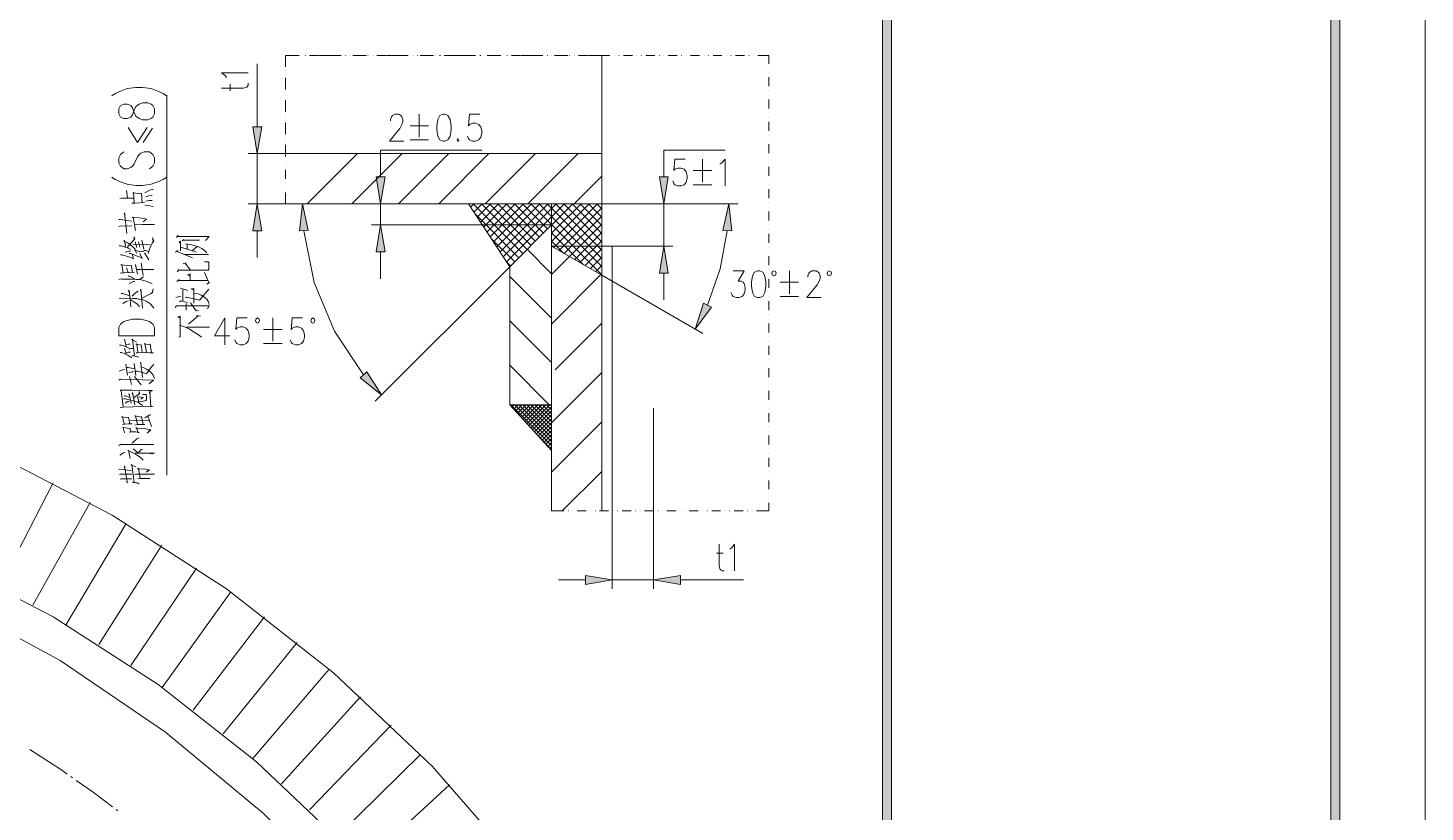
# Model space of a CAD drawing. Header units: millimetres. Extents: x 0 to 829, y 0 to 586.
# Drawn here: x 675.5 to 829.2, y 309 to 395.3 of the extents above; entities that cross this region are included whole.
import ezdxf

# ---------------------------------------------------------------- set-up
doc = ezdxf.new("R2010")
doc.units = ezdxf.units.MM

msp = doc.modelspace()

# ---------------------------------------------------------------- hatches: boundary and pattern name
h = msp.add_hatch(color=0)
h.dxf.hatch_style = 2
h.paths.add_polyline_path([(770.449028, 9.860139), (769.464778, 9.860139), (769.464778, 575.772139), (770.449028, 575.772139)])
h = msp.add_hatch(color=0)
h.dxf.hatch_style = 2
h.paths.add_polyline_path([(819.788528, 9.36625), (818.80075, 10.3505), (818.80075, 575.281778), (819.788528, 576.266028)])
h = msp.add_hatch(color=0)
h.dxf.hatch_style = 2
h.paths.add_polyline_path([(700.203917, 384.400778), (700.697806, 381.4445), (701.191694, 384.400778)])
h = msp.add_hatch(color=0)
h.dxf.hatch_style = 2
h.paths.add_polyline_path([(713.775278, 378.876278), (714.269167, 375.916472), (714.763056, 378.876278)])
h = msp.add_hatch(color=0)
h.dxf.hatch_style = 2
h.paths.add_polyline_path([(744.929083, 378.876278), (745.422972, 375.916472), (745.916861, 378.876278)])
h = msp.add_hatch(color=0)
h.dxf.hatch_style = 2
h.paths.add_polyline_path([(700.203917, 372.960194), (700.697806, 375.916472), (701.191694, 372.960194)])
h = msp.add_hatch(color=0)
h.dxf.hatch_style = 2
h.paths.add_polyline_path([(705.333306, 372.939028), (705.679028, 375.916472), (706.317556, 372.988417)])
h = msp.add_hatch(color=0)
h.dxf.hatch_style = 2
h.paths.add_polyline_path([(751.910556, 372.991944), (752.563194, 375.916472), (752.894806, 372.939028)])
h = msp.add_hatch(color=0)
h.dxf.hatch_style = 2
h.paths.add_polyline_path([(713.775278, 370.642444), (714.269167, 373.598722), (714.763056, 370.642444)])
h = msp.add_hatch(color=0)
h.dxf.hatch_style = 2
h.paths.add_polyline_path([(733.079278, 373.585669), (733.066225, 373.598722), (733.079278, 373.611775), (733.092331, 373.598722)])
h = msp.add_hatch(color=0)
h.dxf.hatch_style = 2
h.paths.add_polyline_path([(733.079278, 371.246753), (733.066225, 371.259806), (733.079278, 371.272858), (733.092331, 371.259806)])
h = msp.add_hatch(color=0)
h.dxf.hatch_style = 2
h.paths.add_polyline_path([(733.079278, 371.246753), (733.066225, 371.259806), (733.079278, 371.272858), (733.092331, 371.259806)])
h = msp.add_hatch(color=0)
h.dxf.hatch_style = 2
h.paths.add_polyline_path([(744.929083, 368.303528), (745.422972, 371.259806), (745.916861, 368.303528)])
h = msp.add_hatch(color=0)
h.dxf.hatch_style = 2
h.paths.add_polyline_path([(750.651139, 364.557028), (748.873139, 362.144028), (749.772722, 365.005056)])
h = msp.add_hatch(color=0)
h.dxf.hatch_style = 2
h.paths.add_polyline_path([(712.762806, 357.427389), (714.382056, 354.9015), (712.032556, 356.764167)])
h = msp.add_hatch(color=0)
h.dxf.hatch_style = 2
h.paths.add_polyline_path([(736.794028, 335.033056), (739.750306, 334.539167), (736.794028, 334.045278)])
h = msp.add_hatch(color=0)
h.dxf.hatch_style = 2
h.paths.add_polyline_path([(747.264472, 335.033056), (744.304667, 334.539167), (747.264472, 334.045278)])

# ---------------------------------------------------------------- linework, layer by layer
at = {"color": 0, "lineweight": 0}
for points in [[(0, 0), (0, 585.632278), (829.154778, 585.632278), (829.154778, 0)], [(770.449028, 9.860139), (769.464778, 9.860139), (769.464778, 575.772139), (770.449028, 575.772139)], [(819.788528, 9.36625), (818.80075, 10.3505), (818.80075, 575.281778), (819.788528, 576.266028)], [(685.461333, 385.833056), (685.648306, 385.441472), (686.025778, 385.307417), (686.399722, 385.307417), (686.777194, 385.441472), (686.964167, 385.702528), (687.151139, 386.228167), (687.338111, 386.623278), (687.715583, 386.884333), (688.089528, 387.018389), (688.653972, 387.018389), (689.027917, 386.884333), (689.218417, 386.753806), (689.405389, 386.358694), (689.405389, 385.833056), (689.218417, 385.441472), (689.027917, 385.307417), (688.653972, 385.176889), (688.089528, 385.176889), (687.715583, 385.307417), (687.338111, 385.572), (687.151139, 385.967111), (686.964167, 386.49275), (686.777194, 386.753806), (686.399722, 386.884333), (686.025778, 386.884333), (685.648306, 386.753806), (685.461333, 386.358694)], [(721.113056, 385.776611), (720.774389, 385.6355), (720.548611, 385.212167), (720.43925, 384.510139), (720.43925, 384.086806), (720.548611, 383.38125), (720.774389, 382.961444), (721.113056, 382.820333), (721.338833, 382.820333), (721.6775, 382.961444), (721.903278, 383.38125), (722.016167, 384.086806), (722.016167, 384.510139), (721.903278, 385.212167), (721.6775, 385.6355), (721.338833, 385.776611)], [(700.203917, 384.400778), (700.697806, 381.4445), (701.191694, 384.400778)], [(713.775278, 378.876278), (714.269167, 375.916472), (714.763056, 378.876278)], [(744.929083, 378.876278), (745.422972, 375.916472), (745.916861, 378.876278)], [(700.203917, 372.960194), (700.697806, 375.916472), (701.191694, 372.960194)], [(705.333306, 372.939028), (705.679028, 375.916472), (706.317556, 372.988417)], [(751.910556, 372.991944), (752.563194, 375.916472), (752.894806, 372.939028)], [(713.775278, 370.642444), (714.269167, 373.598722), (714.763056, 370.642444)], [(744.929083, 368.303528), (745.422972, 371.259806), (745.916861, 368.303528)], [(755.738194, 368.554), (755.403056, 368.412889), (755.177278, 367.993083), (755.064389, 367.287528), (755.064389, 366.864194), (755.177278, 366.162167), (755.403056, 365.738833), (755.738194, 365.597722), (755.963972, 365.597722), (756.302639, 365.738833), (756.528417, 366.162167), (756.641306, 366.864194), (756.641306, 367.287528), (756.528417, 367.993083), (756.302639, 368.412889), (755.963972, 368.554)], [(757.766667, 368.275306), (757.703167, 368.472861), (757.540889, 368.554), (757.382139, 368.472861), (757.315111, 368.275306), (757.382139, 368.074222), (757.540889, 367.993083), (757.703167, 368.074222)], [(763.852083, 368.275306), (763.785056, 368.472861), (763.626306, 368.554), (763.467556, 368.472861), (763.400528, 368.275306), (763.467556, 368.074222), (763.626306, 367.993083), (763.785056, 368.074222)], [(750.651139, 364.557028), (748.873139, 362.144028), (749.772722, 365.005056)], [(689.405389, 361.382028), (685.461333, 361.382028), (685.461333, 362.302778), (685.648306, 362.697889), (686.025778, 362.962472), (686.399722, 363.093), (686.964167, 363.223528), (687.902556, 363.223528), (688.467, 363.093), (688.840944, 362.962472), (689.218417, 362.697889), (689.405389, 362.302778)], [(700.951806, 363.078889), (700.884778, 363.279972), (700.726028, 363.361111), (700.567278, 363.279972), (700.50025, 363.078889), (700.567278, 362.881333), (700.726028, 362.796667), (700.884778, 362.881333)], [(707.037222, 363.078889), (706.970194, 363.279972), (706.811444, 363.361111), (706.652694, 363.279972), (706.585667, 363.078889), (706.652694, 362.881333), (706.811444, 362.796667), (706.970194, 362.881333)], [(712.762806, 357.427389), (714.382056, 354.9015), (712.032556, 356.764167)], [(733.079278, 348.77375), (733.079278, 353.818472), (728.479056, 353.818472)], [(736.794028, 335.033056), (739.750306, 334.539167), (736.794028, 334.045278)], [(747.264472, 335.033056), (744.304667, 334.539167), (747.264472, 334.045278)]]:
    msp.add_lwpolyline(points, close=True, dxfattribs=at)
for points in [[(705.298028, 392.246556), (703.791667, 392.246556)], [(705.298028, 392.246556), (703.791667, 392.246556)], [(705.298028, 392.246556), (703.791667, 392.246556)], [(705.298028, 392.246556), (703.791667, 392.246556)], [(704.987583, 392.246556), (703.791667, 392.246556)], [(703.791667, 392.246556), (703.791667, 391.279944)], [(703.791667, 392.246556), (703.791667, 391.279944)], [(703.791667, 392.246556), (703.791667, 391.279944)], [(703.791667, 392.246556), (703.791667, 391.279944)], [(703.791667, 392.246556), (703.791667, 390.983611)], [(705.481472, 392.246556), (705.499111, 392.246556)], [(705.975361, 392.246556), (705.993, 392.246556)], [(706.038861, 392.246556), (706.0565, 392.246556)], [(706.038861, 392.246556), (706.0565, 392.246556)], [(706.038861, 392.246556), (706.0565, 392.246556)], [(706.038861, 392.246556), (706.0565, 392.246556)], [(707.4535, 392.246556), (706.465722, 392.246556)], [(706.776167, 392.246556), (706.793806, 392.246556)], [(706.776167, 392.246556), (706.793806, 392.246556)], [(706.776167, 392.246556), (706.793806, 392.246556)], [(706.776167, 392.246556), (706.793806, 392.246556)], [(708.995139, 392.246556), (707.517, 392.246556)], [(708.995139, 392.246556), (707.517, 392.246556)], [(708.995139, 392.246556), (707.517, 392.246556)], [(708.995139, 392.246556), (707.517, 392.246556)], [(707.947389, 392.246556), (707.965028, 392.246556)], [(708.43775, 392.246556), (708.455389, 392.246556)], [(709.919417, 392.246556), (708.931639, 392.246556)], [(709.735972, 392.246556), (709.753611, 392.246556)], [(709.735972, 392.246556), (709.753611, 392.246556)], [(709.735972, 392.246556), (709.753611, 392.246556)], [(709.735972, 392.246556), (709.753611, 392.246556)], [(710.409778, 392.246556), (710.427417, 392.246556)], [(710.473278, 392.246556), (710.490917, 392.246556)], [(710.473278, 392.246556), (710.490917, 392.246556)], [(710.473278, 392.246556), (710.490917, 392.246556)], [(710.473278, 392.246556), (710.490917, 392.246556)], [(710.903667, 392.246556), (710.921306, 392.246556)], [(712.69225, 392.246556), (711.214111, 392.246556)], [(712.69225, 392.246556), (711.214111, 392.246556)], [(712.69225, 392.246556), (711.214111, 392.246556)], [(712.69225, 392.246556), (711.214111, 392.246556)], [(712.381806, 392.246556), (711.397556, 392.246556)], [(712.875694, 392.246556), (712.893333, 392.246556)], [(713.369583, 392.246556), (713.387222, 392.246556)], [(713.433083, 392.246556), (713.450722, 392.246556)], [(713.433083, 392.246556), (713.450722, 392.246556)], [(713.433083, 392.246556), (713.450722, 392.246556)], [(713.433083, 392.246556), (713.450722, 392.246556)], [(714.847722, 392.246556), (713.859944, 392.246556)], [(714.170389, 392.246556), (714.188028, 392.246556)], [(714.170389, 392.246556), (714.188028, 392.246556)], [(714.170389, 392.246556), (714.188028, 392.246556)], [(714.170389, 392.246556), (714.188028, 392.246556)], [(716.389361, 392.246556), (714.911222, 392.246556)], [(716.389361, 392.246556), (714.911222, 392.246556)], [(716.389361, 392.246556), (714.911222, 392.246556)], [(716.389361, 392.246556), (714.911222, 392.246556)], [(715.341611, 392.246556), (715.35925, 392.246556)], [(715.831972, 392.246556), (715.849611, 392.246556)], [(717.313639, 392.246556), (716.325861, 392.246556)], [(717.130194, 392.246556), (717.147833, 392.246556)], [(717.130194, 392.246556), (717.147833, 392.246556)], [(717.130194, 392.246556), (717.147833, 392.246556)], [(717.130194, 392.246556), (717.147833, 392.246556)], [(717.804, 392.246556), (717.821639, 392.246556)], [(717.871028, 392.246556), (717.888667, 392.246556)], [(717.871028, 392.246556), (717.888667, 392.246556)], [(717.871028, 392.246556), (717.888667, 392.246556)], [(717.871028, 392.246556), (717.888667, 392.246556)], [(718.297889, 392.246556), (718.315528, 392.246556)], [(720.086472, 392.246556), (718.608333, 392.246556)], [(720.086472, 392.246556), (718.608333, 392.246556)], [(720.086472, 392.246556), (718.608333, 392.246556)], [(720.086472, 392.246556), (718.608333, 392.246556)], [(719.776028, 392.246556), (718.791778, 392.246556)], [(720.269917, 392.246556), (720.287556, 392.246556)], [(720.763806, 392.246556), (720.781444, 392.246556)], [(720.827306, 392.246556), (720.844944, 392.246556)], [(720.827306, 392.246556), (720.844944, 392.246556)], [(720.827306, 392.246556), (720.844944, 392.246556)], [(720.827306, 392.246556), (720.844944, 392.246556)], [(722.241944, 392.246556), (721.257694, 392.246556)], [(721.568139, 392.246556), (721.585778, 392.246556)], [(721.568139, 392.246556), (721.585778, 392.246556)], [(721.568139, 392.246556), (721.585778, 392.246556)], [(721.568139, 392.246556), (721.585778, 392.246556)], [(723.783583, 392.246556), (722.305444, 392.246556)], [(723.783583, 392.246556), (722.305444, 392.246556)], [(723.783583, 392.246556), (722.305444, 392.246556)], [(723.783583, 392.246556), (722.305444, 392.246556)], [(722.735833, 392.246556), (722.753472, 392.246556)], [(723.226194, 392.246556), (723.243833, 392.246556)], [(724.707861, 392.246556), (723.720083, 392.246556)], [(724.524417, 392.246556), (724.542056, 392.246556)], [(724.524417, 392.246556), (724.542056, 392.246556)], [(724.524417, 392.246556), (724.542056, 392.246556)], [(724.524417, 392.246556), (724.542056, 392.246556)], [(725.198222, 392.246556), (725.215861, 392.246556)], [(725.26525, 392.246556), (725.282889, 392.246556)], [(725.26525, 392.246556), (725.282889, 392.246556)], [(725.26525, 392.246556), (725.282889, 392.246556)], [(725.26525, 392.246556), (725.282889, 392.246556)], [(725.692111, 392.246556), (725.70975, 392.246556)], [(727.480694, 392.246556), (726.002556, 392.246556)], [(727.480694, 392.246556), (726.002556, 392.246556)], [(727.480694, 392.246556), (726.002556, 392.246556)], [(727.480694, 392.246556), (726.002556, 392.246556)], [(727.17025, 392.246556), (726.186, 392.246556)], [(727.664139, 392.246556), (727.681778, 392.246556)], [(728.158028, 392.246556), (728.175667, 392.246556)], [(728.221528, 392.246556), (728.239167, 392.246556)], [(728.221528, 392.246556), (728.239167, 392.246556)], [(728.221528, 392.246556), (728.239167, 392.246556)], [(728.221528, 392.246556), (728.239167, 392.246556)], [(729.636167, 392.246556), (728.651917, 392.246556)], [(728.962361, 392.246556), (728.98, 392.246556)], [(728.962361, 392.246556), (728.98, 392.246556)], [(728.962361, 392.246556), (728.98, 392.246556)], [(728.962361, 392.246556), (728.98, 392.246556)], [(731.177806, 392.246556), (729.699667, 392.246556)], [(731.177806, 392.246556), (729.699667, 392.246556)], [(731.177806, 392.246556), (729.699667, 392.246556)], [(731.177806, 392.246556), (729.699667, 392.246556)], [(730.130056, 392.246556), (730.147694, 392.246556)], [(730.620417, 392.246556), (730.638056, 392.246556)], [(732.102083, 392.246556), (731.114306, 392.246556)], [(731.918639, 392.246556), (731.936278, 392.246556)], [(731.918639, 392.246556), (731.936278, 392.246556)], [(731.918639, 392.246556), (731.936278, 392.246556)], [(731.918639, 392.246556), (731.936278, 392.246556)], [(732.592444, 392.246556), (732.610083, 392.246556)], [(732.659472, 392.246556), (732.677111, 392.246556)], [(732.659472, 392.246556), (732.677111, 392.246556)], [(732.659472, 392.246556), (732.677111, 392.246556)], [(732.659472, 392.246556), (732.677111, 392.246556)], [(733.086333, 392.246556), (733.103972, 392.246556)], [(734.874917, 392.246556), (733.396778, 392.246556)], [(734.874917, 392.246556), (733.396778, 392.246556)], [(734.874917, 392.246556), (733.396778, 392.246556)], [(734.874917, 392.246556), (733.396778, 392.246556)], [(734.564472, 392.246556), (733.580222, 392.246556)], [(735.058361, 392.246556), (735.076, 392.246556)], [(735.55225, 392.246556), (735.569889, 392.246556)], [(735.61575, 392.246556), (735.633389, 392.246556)], [(735.61575, 392.246556), (735.633389, 392.246556)], [(735.61575, 392.246556), (735.633389, 392.246556)], [(735.61575, 392.246556), (735.633389, 392.246556)], [(737.030389, 392.246556), (736.046139, 392.246556)], [(736.356583, 392.246556), (736.374222, 392.246556)], [(736.356583, 392.246556), (736.374222, 392.246556)], [(736.356583, 392.246556), (736.374222, 392.246556)], [(736.356583, 392.246556), (736.374222, 392.246556)], [(738.60025, 392.246556), (737.093889, 392.246556)], [(738.60025, 392.246556), (737.093889, 392.246556)], [(738.60025, 392.246556), (737.093889, 392.246556)], [(738.60025, 392.246556), (737.093889, 392.246556)], [(737.524278, 392.246556), (737.541917, 392.246556)], [(738.018167, 392.246556), (738.035806, 392.246556)], [(739.496306, 392.246556), (738.508528, 392.246556)], [(738.60025, 342.130944), (738.60025, 392.246556)], [(739.986667, 392.246556), (740.004306, 392.246556)], [(740.480556, 392.246556), (740.498194, 392.246556)], [(741.958694, 392.246556), (740.974444, 392.246556)], [(742.452583, 392.246556), (742.470222, 392.246556)], [(742.946472, 392.246556), (742.964111, 392.246556)], [(744.424611, 392.246556), (743.440361, 392.246556)], [(744.9185, 392.246556), (744.936139, 392.246556)], [(745.412389, 392.246556), (745.430028, 392.246556)], [(746.890528, 392.246556), (745.90275, 392.246556)], [(747.384417, 392.246556), (747.402056, 392.246556)], [(747.874778, 392.246556), (747.892417, 392.246556)], [(749.352917, 392.246556), (748.368667, 392.246556)], [(749.846806, 392.246556), (749.864444, 392.246556)], [(750.340694, 392.246556), (750.358333, 392.246556)], [(751.818833, 392.246556), (750.834583, 392.246556)], [(752.312722, 392.246556), (752.330361, 392.246556)], [(752.806611, 392.246556), (752.82425, 392.246556)], [(754.28475, 392.246556), (753.296972, 392.246556)], [(754.778639, 392.246556), (754.796278, 392.246556)], [(755.269, 392.246556), (755.286639, 392.246556)], [(756.958806, 392.246556), (755.762889, 392.246556)], [(756.958806, 391.343444), (756.958806, 392.246556)], [(697.318194, 389.822972), (697.177083, 390.034639), (696.75375, 390.352139), (699.710028, 390.352139)], [(700.697806, 384.400778), (700.697806, 391.336389)], [(703.791667, 390.789583), (703.809306, 390.789583)], [(703.791667, 390.789583), (703.809306, 390.789583)], [(703.791667, 390.789583), (703.809306, 390.789583)], [(703.791667, 390.789583), (703.809306, 390.789583)], [(703.791667, 390.489722), (703.809306, 390.489722)], [(756.958806, 390.849556), (756.976444, 390.849556)], [(756.958806, 390.355667), (756.976444, 390.355667)], [(696.75375, 388.662333), (699.149111, 388.662333), (699.568917, 388.768167), (699.710028, 388.976306), (699.710028, 389.187972)], [(697.738, 388.344833), (697.738, 389.082139)], [(703.791667, 390.295694), (703.809306, 390.295694)], [(703.791667, 390.295694), (703.809306, 390.295694)], [(703.791667, 390.295694), (703.809306, 390.295694)], [(703.791667, 390.295694), (703.809306, 390.295694)], [(703.791667, 389.995833), (703.809306, 389.995833)], [(703.791667, 389.801806), (703.791667, 388.817556)], [(703.791667, 389.801806), (703.791667, 388.817556)], [(703.791667, 389.801806), (703.791667, 388.817556)], [(703.791667, 389.801806), (703.791667, 388.817556)], [(703.791667, 389.505472), (703.791667, 388.517694)], [(756.958806, 388.877528), (756.958806, 389.865306)], [(684.709917, 387.805083), (685.083861, 388.069667), (685.648306, 388.330722), (686.399722, 388.595306), (687.338111, 388.725833), (688.089528, 388.725833), (689.027917, 388.595306), (689.779333, 388.330722), (690.343778, 388.069667), (690.717722, 387.805083)], [(690.742417, 346.064417), (690.742417, 387.865056)], [(703.791667, 388.323667), (703.809306, 388.323667)], [(703.791667, 388.323667), (703.809306, 388.323667)], [(703.791667, 388.323667), (703.809306, 388.323667)], [(703.791667, 388.323667), (703.809306, 388.323667)], [(703.791667, 388.023806), (703.809306, 388.023806)], [(703.791667, 387.829778), (703.809306, 387.829778)], [(703.791667, 387.829778), (703.809306, 387.829778)], [(703.791667, 387.829778), (703.809306, 387.829778)], [(703.791667, 387.829778), (703.809306, 387.829778)], [(703.791667, 387.533444), (703.809306, 387.533444)], [(703.791667, 387.335889), (703.791667, 386.351639)], [(703.791667, 387.335889), (703.791667, 386.351639)], [(703.791667, 387.335889), (703.791667, 386.351639)], [(703.791667, 387.335889), (703.791667, 386.351639)], [(756.958806, 388.383639), (756.976444, 388.383639)], [(756.958806, 387.893278), (756.976444, 387.893278)], [(756.958806, 386.411611), (756.958806, 387.399389)], [(703.791667, 387.039556), (703.791667, 386.055306)], [(703.791667, 385.85775), (703.809306, 385.85775)], [(703.791667, 385.85775), (703.809306, 385.85775)], [(703.791667, 385.85775), (703.809306, 385.85775)], [(703.791667, 385.85775), (703.809306, 385.85775)], [(715.366306, 385.071056), (715.366306, 385.212167), (715.479194, 385.494389), (715.592083, 385.6355), (715.817861, 385.776611), (716.269417, 385.776611), (716.495194, 385.6355), (716.608083, 385.494389), (716.720972, 385.212167), (716.720972, 384.933472), (716.608083, 384.65125), (716.382306, 384.227917), (715.253417, 382.820333), (716.830333, 382.820333)], [(718.523667, 385.776611), (718.523667, 383.240139)], [(725.17, 385.776611), (724.044639, 385.776611), (723.93175, 384.510139), (724.044639, 384.65125), (724.379778, 384.792361), (724.718444, 384.792361), (725.057111, 384.65125), (725.282889, 384.369028), (725.395778, 383.945694), (725.395778, 383.663472), (725.282889, 383.240139), (725.057111, 382.961444), (724.718444, 382.820333), (724.379778, 382.820333), (724.044639, 382.961444), (723.93175, 383.102556), (723.818861, 383.38125)], [(756.958806, 385.92125), (756.976444, 385.92125)], [(688.597528, 384.330222), (687.542722, 382.675694), (686.484389, 384.330222)], [(688.163611, 382.675694), (689.186667, 384.242028)], [(703.791667, 385.561417), (703.809306, 385.561417)], [(703.791667, 385.363861), (703.809306, 385.363861)], [(703.791667, 385.363861), (703.809306, 385.363861)], [(703.791667, 385.363861), (703.809306, 385.363861)], [(703.791667, 385.363861), (703.809306, 385.363861)], [(703.791667, 385.067528), (703.809306, 385.067528)], [(703.791667, 384.8735), (703.791667, 383.885722)], [(703.791667, 384.8735), (703.791667, 383.885722)], [(703.791667, 384.8735), (703.791667, 383.885722)], [(703.791667, 384.8735), (703.791667, 383.885722)], [(703.791667, 384.573639), (703.791667, 383.589389)], [(717.507667, 384.510139), (719.536139, 384.510139)], [(756.958806, 385.427361), (756.976444, 385.427361)], [(756.958806, 383.949222), (756.958806, 384.933472)], [(703.791667, 383.391833), (703.809306, 383.391833)], [(703.791667, 383.391833), (703.809306, 383.391833)], [(703.791667, 383.391833), (703.809306, 383.391833)], [(703.791667, 383.391833), (703.809306, 383.391833)], [(703.791667, 383.0955), (703.809306, 383.0955)], [(703.791667, 382.901472), (703.809306, 382.901472)], [(703.791667, 382.901472), (703.809306, 382.901472)], [(703.791667, 382.901472), (703.809306, 382.901472)], [(703.791667, 382.901472), (703.809306, 382.901472)], [(717.507667, 382.961444), (719.536139, 382.961444)], [(722.802861, 383.102556), (722.689972, 382.961444), (722.802861, 382.820333), (722.91575, 382.961444)], [(756.958806, 383.455333), (756.976444, 383.455333)], [(756.958806, 382.961444), (756.976444, 382.961444)], [(686.025778, 381.627944), (685.648306, 381.363361), (685.461333, 380.971778), (685.461333, 380.446139), (685.648306, 380.051028), (686.025778, 379.786444), (686.399722, 379.786444), (686.777194, 379.9205), (686.964167, 380.051028), (687.151139, 380.312083), (687.525083, 381.102306), (687.715583, 381.363361), (687.902556, 381.497417), (688.2765, 381.627944), (688.840944, 381.627944), (689.218417, 381.363361), (689.405389, 380.971778), (689.405389, 380.446139), (689.218417, 380.051028), (688.840944, 379.786444)], [(703.791667, 381.4445), (699.710028, 381.4445)], [(700.697806, 375.916472), (700.697806, 381.4445)], [(703.791667, 382.601611), (703.809306, 382.601611)], [(703.791667, 382.407583), (703.791667, 381.4445)], [(703.791667, 382.407583), (703.791667, 381.4445)], [(703.791667, 382.407583), (703.791667, 381.4445)], [(703.791667, 382.407583), (703.791667, 381.4445)], [(703.791667, 382.11125), (703.791667, 381.123472)], [(703.791667, 381.4445), (738.60025, 381.4445)], [(711.729167, 381.4445), (706.204667, 375.916472)], [(716.625722, 381.4445), (711.097694, 375.916472)], [(714.269167, 378.876278), (714.269167, 381.832556)], [(714.269167, 381.832556), (725.395778, 381.832556)], [(721.776278, 381.4445), (716.251778, 375.916472)], [(726.189528, 381.4445), (720.665028, 375.916472)], [(731.304806, 381.4445), (725.780306, 375.916472)], [(735.993222, 381.4445), (730.468722, 375.916472)], [(745.422972, 378.876278), (745.422972, 381.832556)], [(745.422972, 381.832556), (752.153972, 381.832556)], [(756.958806, 381.483306), (756.958806, 382.471083)], [(703.791667, 380.629583), (703.809306, 380.629583)], [(703.791667, 380.139222), (703.809306, 380.139222)], [(703.791667, 379.645333), (703.791667, 378.657556)], [(747.761889, 380.848306), (746.633, 380.848306), (746.520111, 379.578306), (746.633, 379.719417), (746.971667, 379.860528), (747.310333, 379.860528), (747.649, 379.719417), (747.874778, 379.437194), (747.987667, 379.017389), (747.987667, 378.735167), (747.874778, 378.311833), (747.649, 378.029611), (747.310333, 377.8885), (746.971667, 377.8885), (746.633, 378.029611), (746.520111, 378.170722), (746.41075, 378.452944)], [(749.677472, 380.848306), (749.677472, 378.311833)], [(751.593056, 380.283861), (751.818833, 380.424972), (752.153972, 380.848306), (752.153972, 377.8885)], [(756.958806, 380.989417), (756.976444, 380.989417)], [(756.958806, 380.499056), (756.976444, 380.499056)], [(756.958806, 379.017389), (756.958806, 380.005167)], [(684.709917, 378.865694), (685.083861, 378.604639), (685.648306, 378.340056), (686.399722, 378.079), (687.338111, 377.948472), (688.089528, 377.948472), (689.027917, 378.079), (689.779333, 378.340056), (690.343778, 378.604639), (690.717722, 378.865694)], [(703.791667, 378.167194), (703.809306, 378.167194)], [(738.60025, 378.950361), (735.569889, 375.916472)], [(748.661472, 379.578306), (750.689944, 379.578306)], [(756.958806, 378.527028), (756.976444, 378.527028)], [(685.584806, 376.4915), (685.803528, 376.533833), (687.105278, 376.533833)], [(686.424417, 376.555), (686.329167, 377.405194), (686.300944, 377.338167), (686.360917, 377.207639)], [(686.890083, 375.990556), (686.950056, 375.990556), (687.232278, 376.011722), (688.287083, 376.057583), (688.036611, 376.032889), (687.976639, 377.098278), (687.976639, 377.034778), (687.013556, 377.144139), (687.077056, 377.186472), (687.168778, 376.032889)], [(688.347056, 377.144139), (688.721, 377.338167), (688.971472, 377.447528), (689.126694, 377.489861), (689.250167, 377.511028)], [(688.442306, 376.706694), (688.7845, 376.816056), (689.031444, 376.837222), (689.154917, 376.861917)], [(703.791667, 377.673306), (703.809306, 377.673306)], [(703.791667, 377.179417), (703.791667, 375.916472)], [(748.661472, 378.029611), (750.689944, 378.029611)], [(756.958806, 378.033139), (756.976444, 378.033139)], [(756.958806, 376.555), (756.958806, 377.53925)], [(688.318833, 375.771833), (688.721, 375.750667), (688.876222, 375.708333), (689.126694, 375.641306), (689.250167, 375.577806)], [(688.442306, 376.209278), (688.81625, 376.272778), (688.999694, 376.293944), (689.126694, 376.293944)], [(703.791667, 375.916472), (699.710028, 375.916472)], [(703.791667, 375.916472), (738.60025, 375.916472)], [(723.924694, 375.916472), (713.281389, 375.916472)], [(714.269167, 373.598722), (714.269167, 375.916472)], [(728.479056, 368.9985), (723.924694, 375.916472)], [(724.535, 375.916472), (724.168111, 375.549583)], [(729.925444, 370.444889), (724.450333, 375.916472)], [(725.441639, 375.916472), (724.527944, 375.002778)], [(726.348278, 375.916472), (724.887778, 374.455972)], [(727.254917, 375.916472), (725.247611, 373.909167)], [(730.377, 370.896444), (725.356972, 375.916472)], [(728.158028, 375.916472), (725.603917, 373.362361)], [(729.064667, 375.916472), (725.96375, 372.815556)], [(730.832083, 371.351528), (726.263611, 375.916472)], [(729.971306, 375.916472), (726.323583, 372.272278)], [(730.877944, 375.916472), (726.683417, 371.725472)], [(731.784583, 375.916472), (727.04325, 371.178667)], [(731.283639, 371.803083), (727.17025, 375.916472)], [(732.691222, 375.916472), (727.403083, 370.631861)], [(733.079278, 375.401417), (727.762917, 370.085056)], [(731.738722, 372.258167), (728.076889, 375.916472)], [(732.190278, 372.709722), (728.983528, 375.916472)], [(732.641833, 373.161278), (729.886639, 375.916472)], [(733.079278, 373.630472), (730.793278, 375.916472)], [(733.079278, 374.537111), (731.699917, 375.916472)], [(733.079278, 375.44375), (732.606556, 375.916472)], [(733.079278, 342.130944), (733.079278, 375.916472)], [(737.224417, 375.916472), (733.079278, 371.774861)], [(736.317778, 375.916472), (733.079278, 372.6815)], [(735.411139, 375.916472), (733.079278, 373.588139)], [(734.5045, 375.916472), (733.079278, 374.494778)], [(733.597861, 375.916472), (733.079278, 375.401417)], [(738.60025, 369.922778), (733.079278, 375.44375)], [(738.127528, 375.916472), (733.32975, 371.118694)], [(738.60025, 370.829417), (733.513194, 375.916472)], [(738.60025, 375.482556), (733.904778, 370.787083)], [(738.60025, 371.736056), (734.419833, 375.916472)], [(738.60025, 372.642694), (735.326472, 375.916472)], [(738.60025, 373.549333), (736.233111, 375.916472)], [(738.60025, 374.455972), (737.13975, 375.916472)], [(738.60025, 375.362611), (738.046389, 375.916472)], [(738.60025, 375.916472), (753.547444, 375.916472)], [(738.60025, 375.916472), (746.41075, 375.916472)], [(745.422972, 371.259806), (745.422972, 375.916472)], [(756.958806, 376.061111), (756.976444, 376.061111)], [(756.958806, 375.567222), (756.976444, 375.567222)], [(756.958806, 374.089083), (756.958806, 375.076861)], [(685.461333, 374.187861), (685.616556, 374.209028), (686.858333, 374.011472)], [(685.493083, 373.425861), (685.616556, 373.468194), (686.921833, 373.514056)], [(686.173944, 374.685278), (686.082222, 374.904), (686.113972, 374.946333), (686.360917, 372.663861)], [(687.29225, 372.991944), (687.045306, 374.470083), (686.950056, 374.403056), (687.045306, 374.403056), (687.726167, 374.381889), (688.255333, 374.318389), (688.534028, 374.251361), (688.534028, 374.230194), (688.163611, 373.947972), (688.505806, 374.251361)], [(687.232278, 373.619889), (688.036611, 373.66575), (688.68925, 373.66575), (689.250167, 373.66575), (689.405389, 373.66575), (689.250167, 373.644583), (688.907972, 373.66575)], [(733.079278, 373.598722), (713.281389, 373.598722)], [(729.470361, 369.989806), (724.654944, 374.805222)], [(733.079278, 374.494778), (728.12275, 369.53825)], [(733.079278, 373.598722), (728.479056, 368.9985)], [(738.60025, 369.016139), (733.079278, 374.537111)], [(738.60025, 368.1095), (733.079278, 373.630472)], [(738.60025, 374.579444), (734.476278, 370.455472)], [(738.60025, 373.672806), (735.051306, 370.120333)], [(756.958806, 373.595194), (756.976444, 373.595194)], [(686.456167, 371.122222), (686.456167, 371.210417), (687.232278, 372.057083), (687.168778, 372.296972), (687.168778, 372.01475), (687.077056, 371.859528)], [(688.008389, 371.926556), (688.223583, 370.949361)], [(688.68925, 370.448417), (688.721, 370.600111), (688.81625, 370.84), (688.907972, 371.101056), (689.031444, 371.383278), (689.154917, 371.598472), (689.310139, 371.796028), (689.186667, 372.187611), (689.250167, 371.796028), (689.154917, 371.598472)], [(691.818389, 372.222889), (692.015944, 372.45925), (691.938333, 372.342833), (695.409667, 372.342833), (695.014556, 371.898333)], [(692.449861, 371.866583), (692.608611, 372.01475), (692.569806, 371.926556), (694.344278, 371.926556)], [(700.697806, 372.960194), (700.697806, 370.003917)], [(705.827194, 372.963722), (706.963139, 367.276944), (709.182111, 361.91825), (712.399444, 357.095778)], [(729.018806, 369.53825), (726.401194, 372.152333)], [(736.547083, 369.259556), (733.079278, 372.727361)], [(738.60025, 372.766167), (735.626333, 369.788722)], [(750.210167, 364.779278), (751.624806, 368.786833), (752.404444, 372.963722)], [(756.958806, 373.104833), (756.976444, 373.104833)], [(756.958806, 371.623167), (756.958806, 372.610944)], [(685.521306, 371.31625), (685.740028, 371.31625), (686.173944, 371.164556), (686.484389, 371.034028), (686.794833, 370.9035)], [(685.648306, 370.317889), (685.835278, 370.317889), (686.547889, 370.099167), (686.826583, 370.0145), (687.105278, 369.883972), (686.950056, 370.381389)], [(686.173944, 371.185722), (686.205694, 371.295083), (686.082222, 371.884222), (685.9905, 371.838361), (686.516139, 371.577306), (686.794833, 371.362111), (687.077056, 371.122222), (687.2605, 370.924667)], [(686.173944, 370.621278), (686.579639, 370.730639), (686.766611, 370.730639)], [(686.611389, 370.469583), (686.766611, 370.448417), (687.602694, 370.120333), (688.036611, 369.968639), (688.036611, 369.905139), (687.789667, 370.448417)], [(687.013556, 371.425611), (688.907972, 371.446778), (688.721, 371.425611), (688.534028, 371.446778)], [(687.415722, 370.49075), (687.2605, 370.861167), (687.200528, 370.84), (687.913139, 370.642444), (688.008389, 370.663611), (688.191833, 370.730639), (688.287083, 370.772972), (688.442306, 370.772972), (688.75275, 370.688306)], [(687.2605, 371.729), (687.447472, 371.101056)], [(687.789667, 371.164556), (687.634444, 371.753694)], [(688.7845, 369.774611), (688.287083, 370.511917)], [(691.701972, 370.596583), (691.977139, 370.772972), (691.899528, 370.684778), (693.592861, 369.975694)], [(692.252306, 370.74475), (692.252306, 371.810139), (692.097083, 371.690194), (692.252306, 371.602)], [(692.291111, 371.1575), (694.026778, 370.596583), (693.003722, 370.949361), (693.003722, 371.482056)], [(692.806167, 371.513806), (693.476444, 371.425611), (693.871556, 371.305667), (694.224333, 371.18925), (694.619444, 371.009333), (694.894611, 370.804722), (695.169778, 370.536611)], [(693.554056, 370.74475), (694.107917, 371.217472)], [(714.269167, 370.642444), (714.269167, 367.682639)], [(733.079278, 368.2365), (730.398167, 370.917611)], [(734.402194, 370.497806), (733.079278, 371.820722)], [(733.079278, 371.259806), (746.41075, 371.259806)], [(733.079278, 371.259806), (738.60025, 368.074222)], [(738.60025, 371.859528), (736.201361, 369.457111)], [(738.60025, 370.952889), (736.776389, 369.1255)], [(739.750306, 371.210417), (739.750306, 333.554917)], [(756.958806, 371.132806), (756.976444, 371.132806)], [(756.958806, 370.638917), (756.976444, 370.638917)], [(685.616556, 368.275306), (686.018722, 368.317639), (687.200528, 368.384667), (686.981806, 368.359972), (686.826583, 369.185472), (686.826583, 369.100806), (685.680056, 369.210167), (685.803528, 369.231333), (685.95875, 368.338806)], [(686.484389, 368.359972), (686.329167, 368.882083)], [(687.542722, 368.187111), (687.324, 369.2525), (687.324, 369.143139), (687.3875, 368.991444)], [(688.163611, 368.035417), (687.944889, 369.446528)], [(692.015944, 368.613972), (695.212111, 368.613972), (695.289722, 368.613972), (695.367333, 368.733917), (695.367333, 369.531194), (694.894611, 369.531194)], [(692.569806, 369.354806), (692.883778, 369.443)], [(692.725028, 370.360222), (695.328528, 370.360222)], [(692.725028, 369.41125), (693.3565, 368.613972)], [(728.479056, 368.9985), (713.687083, 354.206528)], [(728.563722, 369.083167), (728.147444, 369.499444)], [(728.479056, 353.818472), (728.479056, 368.9985)], [(735.051306, 370.120333), (733.096917, 368.165944)], [(738.60025, 370.04625), (737.351417, 368.793889)], [(738.60025, 369.139611), (737.926444, 368.462278)], [(756.958806, 369.160778), (756.958806, 370.145028)], [(685.493083, 367.6015), (685.708278, 367.665), (685.771778, 367.643833), (686.671361, 367.643833), (687.105278, 367.643833), (687.415722, 367.6015), (687.666194, 367.580333), (687.944889, 367.555639), (688.223583, 367.492139), (688.474056, 367.425111), (688.68925, 367.319278), (688.907972, 367.231083), (689.126694, 367.100556)], [(686.516139, 367.968389), (686.703111, 367.968389), (687.2605, 367.643833)], [(686.611389, 367.164056), (686.981806, 367.340444), (687.077056, 367.361611), (687.232278, 367.382778)], [(687.479222, 368.688056), (689.341889, 368.688056), (689.094944, 368.666889), (688.876222, 368.688056)], [(687.789667, 367.580333), (688.008389, 367.795528), (688.191833, 367.883722)], [(691.857194, 367.372194), (692.097083, 367.608556)], [(691.899528, 368.437583), (692.097083, 368.702167)], [(692.015944, 367.492139), (695.289722, 367.492139)], [(693.317694, 367.492139), (693.317694, 368.201222), (693.081333, 368.14125), (693.317694, 367.964861)], [(695.409667, 367.195806), (694.894611, 368.349389)], [(733.079278, 363.343472), (728.479056, 367.943694)], [(738.497944, 368.130667), (733.093389, 362.726111)], [(738.60025, 368.232972), (738.497944, 368.130667)], [(738.60025, 368.074222), (749.726861, 361.650139)], [(745.422972, 368.303528), (745.422972, 365.343722)], [(753.035917, 368.554), (754.274167, 368.554), (753.596833, 367.428639), (753.9355, 367.428639), (754.161278, 367.287528), (754.274167, 367.146417), (754.387056, 366.723083), (754.387056, 366.444389), (754.274167, 366.021056), (754.048389, 365.738833), (753.709722, 365.597722), (753.374583, 365.597722), (753.035917, 365.738833), (752.923028, 365.879944), (752.810139, 366.162167)], [(756.958806, 368.666889), (756.976444, 368.666889)], [(756.958806, 368.173), (756.976444, 368.173)], [(756.958806, 366.694861), (756.958806, 367.682639)], [(759.230694, 368.554), (759.230694, 366.021056)], [(761.259167, 367.851972), (761.259167, 367.993083), (761.372056, 368.275306), (761.484944, 368.412889), (761.710722, 368.554), (762.162278, 368.554), (762.388056, 368.412889), (762.500944, 368.275306), (762.613833, 367.993083), (762.613833, 367.710861), (762.500944, 367.428639), (762.275167, 367.005306), (761.146278, 365.597722), (762.726722, 365.597722)], [(685.740028, 366.056333), (685.89525, 366.056333), (686.671361, 365.795278)], [(686.794833, 364.578194), (686.611389, 366.42675), (686.547889, 366.296222), (686.639611, 366.165694)], [(686.950056, 365.752944), (687.324, 366.123361), (687.602694, 366.296222)], [(688.068361, 364.447667), (687.881389, 366.536111), (687.853167, 366.405583), (687.944889, 366.123361)], [(688.008389, 365.534222), (689.186667, 366.123361), (689.250167, 366.578444), (689.126694, 366.123361), (688.971472, 366.014)], [(691.740778, 365.597722), (692.291111, 365.774111)], [(692.252306, 366.631361), (693.081333, 366.395)], [(692.531, 365.184972), (692.531, 366.454972)], [(692.806167, 365.5695), (692.922583, 365.657694), (694.344278, 365.329611), (695.367333, 366.514944)], [(693.712806, 364.976833), (693.712806, 366.603139), (693.437639, 366.574917), (693.635194, 366.454972)], [(693.712806, 366.070444), (694.185528, 366.010472), (694.541833, 365.862306), (694.894611, 365.657694), (695.169778, 365.421333), (695.328528, 365.125), (695.409667, 364.856889)], [(695.169778, 367.075861), (695.448472, 367.25225)], [(756.958806, 366.200972), (756.976444, 366.200972)], [(758.218222, 367.287528), (760.246694, 367.287528)], [(685.521306, 365.491889), (685.708278, 365.534222), (687.479222, 365.513056), (687.29225, 365.491889), (687.013556, 365.513056)], [(685.927, 364.969778), (686.269194, 365.167333), (686.484389, 365.230833)], [(686.794833, 365.340194), (687.232278, 365.079139), (687.510972, 364.885111), (687.757917, 364.599361)], [(687.570944, 365.449556), (687.726167, 365.449556), (688.163611, 365.340194), (688.474056, 365.209667), (688.661028, 365.100306), (688.876222, 364.948611), (689.063194, 364.77575), (689.186667, 364.624056), (689.310139, 364.447667)], [(691.663167, 364.532333), (691.818389, 364.708722), (695.409667, 364.708722), (695.212111, 364.384167)], [(692.135889, 365.153222), (692.333444, 365.241417), (693.042528, 365.065028)], [(692.883778, 364.207778), (692.883778, 364.945083)], [(694.224333, 364.176028), (693.987972, 364.147806), (693.3565, 365.036806)], [(756.958806, 365.710611), (756.976444, 365.710611)], [(756.958806, 364.228944), (756.958806, 365.216722)], [(758.218222, 365.738833), (760.246694, 365.738833)], [(762.067028, 176.096083), (763.929694, 190.937444), (764.395361, 205.888167), (763.4605, 220.817722), (761.135694, 235.592056), (757.438583, 250.087694), (752.404444, 264.170583), (746.072083, 277.724306), (738.505, 290.625389), (729.763167, 302.764472), (719.924194, 314.032194), (709.076278, 324.329778), (697.311139, 333.569028), (684.734611, 341.665278), (671.459583, 348.555028), (657.595417, 354.17125), (643.265583, 358.468083), (628.600611, 361.403194), (613.723972, 362.958944)], [(692.097083, 361.247972), (692.2135, 361.307944), (692.2135, 363.555139), (691.977139, 363.498694), (692.135889, 363.37875)], [(693.120139, 362.697889), (694.185528, 363.586889)], [(693.987972, 363.646861), (694.460694, 363.555139)], [(697.120639, 363.361111), (695.995278, 361.389083), (697.685083, 361.389083)], [(697.120639, 363.361111), (697.120639, 360.404833)], [(699.600667, 363.361111), (698.471778, 363.361111), (698.358889, 362.094639), (698.471778, 362.23575), (698.810444, 362.376861), (699.149111, 362.376861), (699.487778, 362.23575), (699.713556, 361.953528), (699.826444, 361.530194), (699.826444, 361.247972), (699.713556, 360.828167), (699.487778, 360.545944), (699.149111, 360.404833), (698.810444, 360.404833), (698.471778, 360.545944), (698.358889, 360.687056), (698.246, 360.96575)], [(702.415833, 363.361111), (702.415833, 360.828167)], [(705.682556, 363.361111), (704.557194, 363.361111), (704.444306, 362.094639), (704.557194, 362.23575), (704.895861, 362.376861), (705.234528, 362.376861), (705.573194, 362.23575), (705.795444, 361.953528), (705.908333, 361.530194), (705.908333, 361.247972), (705.795444, 360.828167), (705.573194, 360.545944), (705.234528, 360.404833), (704.895861, 360.404833), (704.557194, 360.545944), (704.444306, 360.687056), (704.331417, 360.96575)], [(733.079278, 358.446917), (728.479056, 363.050667)], [(738.60025, 362.796667), (733.474389, 357.667278)], [(756.958806, 363.738583), (756.976444, 363.738583)], [(756.958806, 363.244694), (756.976444, 363.244694)], [(756.958806, 361.766556), (756.958806, 362.750806)], [(692.2135, 362.581472), (692.135889, 362.581472), (692.686222, 362.401556), (693.201278, 362.165194), (693.476444, 361.988806), (693.751611, 361.812417), (694.065583, 361.6325), (694.344278, 361.427889), (694.580639, 361.247972)], [(692.883778, 362.345111), (695.448472, 362.345111)], [(701.403361, 362.094639), (703.431833, 362.094639)], [(756.958806, 361.272667), (756.976444, 361.272667)], [(685.553056, 360.383667), (685.740028, 360.383667), (686.082222, 360.253139), (686.424417, 360.101444), (686.639611, 360.01325)], [(686.269194, 360.210806), (686.113972, 361.015139)], [(686.269194, 359.406472), (686.113972, 359.992083)], [(686.269194, 360.404833), (686.547889, 360.493028), (686.734861, 360.493028)], [(686.611389, 359.928583), (686.826583, 359.992083), (687.045306, 359.992083)], [(687.200528, 359.18775), (686.981806, 361.015139), (686.890083, 360.948111), (687.415722, 360.754083)], [(687.570944, 359.579333), (687.447472, 360.514194), (687.35575, 360.471861), (687.944889, 360.3625), (687.944889, 360.450694), (688.036611, 359.558167)], [(688.505806, 359.558167), (688.318833, 360.556528), (688.255333, 360.514194), (688.939722, 360.404833), (688.939722, 360.514194), (689.063194, 359.537)], [(701.403361, 360.545944), (703.431833, 360.545944)], [(756.958806, 360.778778), (756.976444, 360.778778)], [(756.958806, 359.300639), (756.958806, 360.284889)], [(685.616556, 359.579333), (685.771778, 359.558167), (686.145722, 359.427639), (686.456167, 359.254778), (686.484389, 359.230083), (686.734861, 359.078389), (686.890083, 358.972556)], [(686.424417, 357.078139), (686.237444, 358.274056)], [(686.269194, 359.491139), (686.547889, 359.6005), (686.766611, 359.6005)], [(686.921833, 359.18775), (687.137028, 359.18775), (687.2605, 359.166583), (687.415722, 359.12425), (687.542722, 359.078389), (687.666194, 359.036056)], [(687.35575, 357.035806), (687.168778, 358.36225)], [(687.35575, 357.515583), (687.510972, 357.515583), (687.976639, 357.406222), (688.534028, 357.208667), (688.68925, 357.469722), (688.844472, 357.709611), (689.094944, 358.013), (689.310139, 358.231722)], [(687.3875, 359.537), (687.542722, 359.537), (688.255333, 359.558167), (689.281917, 359.537), (689.094944, 359.515833), (688.844472, 359.537)], [(688.068361, 356.820611), (688.008389, 357.469722), (687.944889, 357.928333), (687.881389, 358.492778), (687.853167, 358.429278), (687.881389, 358.274056)], [(732.818222, 353.818472), (728.479056, 358.154111)], [(756.958806, 358.80675), (756.976444, 358.80675)], [(756.958806, 358.316389), (756.976444, 358.316389)], [(685.461333, 356.534861), (685.648306, 356.644222), (685.584806, 356.601889), (688.100111, 356.559556), (689.126694, 356.534861), (689.218417, 356.534861), (689.281917, 356.513694), (688.81625, 356.122111), (689.250167, 356.513694)], [(685.521306, 357.494417), (685.927, 357.667278), (686.113972, 357.688444)], [(686.329167, 357.928333), (686.516139, 357.928333), (687.232278, 357.755472)], [(686.579639, 357.318028), (686.890083, 357.427389), (687.077056, 357.448556)], [(686.858333, 356.037444), (686.639611, 356.905278)], [(687.944889, 355.991583), (687.200528, 356.926444)], [(687.976639, 357.970667), (688.163611, 357.928333), (688.505806, 357.730778), (688.81625, 357.53675), (689.063194, 357.318028), (689.250167, 357.078139), (689.341889, 356.884111), (689.405389, 356.690083)], [(738.60025, 357.356833), (733.079278, 351.835861)], [(756.958806, 356.834722), (756.958806, 357.8225)], [(685.616556, 353.515083), (685.95875, 353.557417), (689.250167, 353.645611), (688.999694, 353.578583), (688.876222, 355.233111), (688.81625, 355.18725), (688.907972, 355.035556), (688.907972, 355.254278), (689.186667, 355.363639), (689.031444, 355.384806), (688.661028, 355.384806), (686.921833, 355.405972), (685.616556, 355.405972), (685.680056, 355.448306), (685.740028, 355.384806), (685.95875, 353.578583)], [(686.826583, 353.970167), (686.611389, 355.014389), (686.579639, 354.972056), (686.671361, 354.841528)], [(687.232278, 353.797306), (686.981806, 355.144917), (686.950056, 355.081417), (687.045306, 354.905028)], [(687.137028, 354.622806), (687.757917, 355.014389), (687.726167, 355.275444), (687.697944, 355.035556), (687.634444, 354.929722)], [(756.958806, 356.344361), (756.976444, 356.344361)], [(756.958806, 355.850472), (756.976444, 355.850472)], [(756.958806, 354.372333), (756.958806, 355.356583)], [(685.9905, 354.449944), (686.205694, 354.449944), (686.611389, 354.36175), (686.950056, 354.29825), (687.324, 354.188889), (687.634444, 354.058361), (687.881389, 353.8855), (688.068361, 353.733806)], [(686.050472, 354.799194), (686.205694, 354.799194), (686.703111, 354.622806)], [(686.173944, 353.994861), (686.456167, 354.167722), (686.611389, 354.188889)], [(687.913139, 354.428778), (688.163611, 354.622806), (687.976639, 354.643972), (687.542722, 354.689833), (687.666194, 354.188889), (687.570944, 354.146556), (687.697944, 354.188889), (688.163611, 354.210056), (688.347056, 354.231222), (688.442306, 354.277083), (688.505806, 354.340583), (688.534028, 354.471111), (688.534028, 354.732167), (688.474056, 354.972056), (688.068361, 354.929722), (688.410556, 354.929722)], [(728.479056, 353.818472), (733.079278, 353.818472)], [(733.079278, 353.818472), (728.479056, 353.818472)], [(728.479056, 353.818472), (733.079278, 348.77375)], [(728.479056, 353.818472), (733.079278, 348.77375)], [(728.524917, 353.818472), (728.500222, 353.793778)], [(733.079278, 349.341722), (728.602528, 353.818472)], [(728.962361, 353.818472), (728.708361, 353.564472)], [(729.396278, 353.818472), (728.9165, 353.338694)], [(733.079278, 349.775639), (729.039972, 353.818472)], [(729.833722, 353.818472), (729.124639, 353.109389)], [(730.267639, 353.818472), (729.332778, 352.880083)], [(733.079278, 350.213083), (729.473889, 353.818472)], [(730.705083, 353.818472), (729.540917, 352.654306)], [(731.139, 353.818472), (729.749056, 352.425)], [(733.079278, 350.647), (729.911333, 353.818472)], [(731.576444, 353.818472), (729.957194, 352.199222)], [(732.010361, 353.818472), (730.165333, 351.969917)], [(733.079278, 351.084444), (730.34525, 353.818472)], [(732.447806, 353.818472), (730.373472, 351.740611)], [(732.881722, 353.818472), (730.581611, 351.514833)], [(733.079278, 351.518361), (730.782694, 353.818472)], [(733.079278, 353.578583), (730.786222, 351.285528)], [(733.079278, 351.955806), (731.220139, 353.818472)], [(733.079278, 352.39325), (731.654056, 353.818472)], [(733.079278, 352.827167), (732.0915, 353.818472)], [(733.079278, 353.264611), (732.525417, 353.818472)], [(733.079278, 353.698528), (732.962861, 353.818472)], [(733.079278, 348.77375), (733.079278, 353.818472)], [(756.958806, 353.878444), (756.976444, 353.878444)], [(685.8635, 351.645361), (686.145722, 351.687694), (686.484389, 351.712389), (686.950056, 351.712389), (686.703111, 351.712389), (686.547889, 352.449694), (686.547889, 352.3615), (685.771778, 352.470861), (685.89525, 352.492028), (686.050472, 351.687694)], [(686.766611, 352.079278), (688.876222, 352.036944)], [(687.232278, 351.581861), (687.570944, 351.624194), (687.913139, 351.624194), (688.347056, 351.624194), (688.163611, 351.624194), (687.976639, 352.537889), (688.008389, 352.449694), (687.232278, 352.580222), (687.324, 352.580222), (687.542722, 351.645361)], [(689.063194, 351.405472), (688.661028, 352.559056), (688.347056, 352.386194), (688.81625, 352.668417), (688.939722, 352.689583), (688.999694, 352.71075)], [(733.079278, 353.144667), (730.994361, 351.05975)], [(733.079278, 352.707222), (731.2025, 350.830444)], [(733.079278, 352.273306), (731.410639, 350.601139)], [(738.60025, 351.920528), (733.079278, 346.399556)], [(744.304667, 353.448056), (744.304667, 333.554917)], [(756.958806, 353.384556), (756.976444, 353.384556)], [(756.958806, 351.906417), (756.958806, 352.890667)], [(686.082222, 350.731667), (685.95875, 351.320806), (685.8635, 351.299639), (686.734861, 351.190278), (686.703111, 351.253778), (686.826583, 350.819861), (686.611389, 350.798694), (686.890083, 350.819861), (687.29225, 350.819861), (687.697944, 350.752833), (687.602694, 350.731667), (687.415722, 351.320806), (687.35575, 351.253778), (687.821417, 351.211444), (688.442306, 351.169111), (688.81625, 351.080917), (688.999694, 351.038583), (688.597528, 350.689333), (688.907972, 351.038583)], [(733.079278, 351.835861), (731.618778, 350.375361)], [(733.079278, 351.401944), (731.826917, 350.146056)], [(733.079278, 350.9645), (732.035056, 349.920278)], [(733.079278, 350.527056), (732.243194, 349.690972)], [(756.958806, 351.412528), (756.976444, 351.412528)], [(756.958806, 350.922167), (756.976444, 350.922167)], [(756.958806, 349.4405), (756.958806, 350.428278)], [(749.321167, 178.304472), (751.032139, 191.942861), (751.459, 205.687083), (750.60175, 219.406611), (748.463917, 232.985028), (745.066667, 246.305917), (740.438222, 259.252861), (734.620917, 271.709444), (727.664139, 283.566306), (719.631389, 294.721139), (710.589694, 305.075167), (700.620194, 314.540194), (689.807556, 323.031556), (678.247028, 330.475167), (666.044444, 336.807528), (653.302111, 341.968667), (640.136444, 345.91625), (626.656806, 348.615), (612.983139, 350.04375)], [(685.461333, 349.341722), (685.708278, 349.47225), (685.680056, 349.429917), (685.740028, 349.429917), (688.999694, 349.451083), (689.126694, 349.451083), (689.310139, 349.451083), (689.094944, 349.405222), (688.597528, 349.451083)], [(686.950056, 349.581611), (686.981806, 349.623944), (687.447472, 350.079028), (687.697944, 350.188389)], [(687.105278, 348.971306), (687.137028, 348.928972), (687.602694, 348.473889), (687.602694, 348.495056), (687.913139, 348.840778), (688.100111, 348.928972)], [(733.079278, 348.904278), (731.703444, 350.283639)], [(733.079278, 350.093139), (732.451333, 349.461667)], [(733.079278, 349.655694), (732.659472, 349.235889)], [(733.079278, 349.221778), (732.867611, 349.006583)], [(756.958806, 348.950139), (756.976444, 348.950139)], [(685.584806, 348.276333), (685.9905, 348.516222), (686.173944, 348.558556)], [(686.734861, 347.88475), (686.547889, 348.798444), (686.456167, 348.777278), (686.794833, 348.64675), (687.105278, 348.495056), (687.415722, 348.318667), (687.726167, 348.124639), (687.944889, 347.951778), (688.163611, 347.733056)], [(687.232278, 348.473889), (687.29225, 348.473889), (689.405389, 348.473889), (689.154917, 348.428028), (688.68925, 348.473889)], [(756.958806, 348.45625), (756.976444, 348.45625)], [(756.958806, 346.978111), (756.958806, 347.962361)], [(743.606167, 237.500583), (739.605667, 250.930833), (734.310472, 263.902472), (727.7735, 276.295556), (720.054722, 287.990139), (711.23175, 298.873333), (701.385722, 308.842833), (690.611889, 317.799861), (679.016083, 325.663278), (666.704139, 332.355472), (653.799528, 337.809417), (640.422194, 341.97925), (626.699139, 344.819111), (612.767944, 346.304306)], [(685.461333, 346.688833), (685.553056, 346.734694), (686.018722, 346.688833), (686.826583, 346.537139)], [(685.553056, 346.124389), (685.616556, 346.191417), (685.648306, 346.166722), (686.890083, 346.166722)], [(686.360917, 345.231861), (686.424417, 345.298889), (686.392667, 345.341222), (686.113972, 347.101583), (686.113972, 346.971056), (686.173944, 346.865222)], [(687.168778, 345.256556), (686.921833, 347.253278), (686.794833, 347.189778), (687.35575, 346.99575)], [(687.200528, 346.145556), (687.324, 346.166722), (689.405389, 346.191417), (689.250167, 346.166722), (688.907972, 346.166722)], [(687.821417, 345.690472), (687.634444, 346.840528), (687.542722, 346.755861), (687.697944, 346.755861), (688.410556, 346.71), (688.629278, 346.667667), (688.81625, 346.6465), (688.81625, 346.625333), (688.534028, 346.406611), (688.7845, 346.625333), (688.661028, 346.667667)], [(738.60025, 346.484222), (734.2505, 342.130944)], [(756.958806, 346.484222), (756.976444, 346.484222)], [(756.958806, 345.990333), (756.976444, 345.990333)], [(672.302722, 333.741889), (678.268194, 345.221278)], [(685.616556, 345.623444), (685.771778, 345.669306), (685.835278, 345.648139), (686.921833, 345.669306)], [(686.981806, 345.256556), (687.137028, 345.256556), (687.29225, 345.231861), (687.479222, 345.210694), (687.602694, 345.168361), (687.697944, 345.126028)], [(687.570944, 345.648139), (687.913139, 345.690472), (688.876222, 345.711639), (688.68925, 345.669306), (688.410556, 345.690472)], [(756.958806, 344.512194), (756.958806, 345.496444)], [(676.017472, 331.745167), (682.3075, 343.044639)], [(756.958806, 344.018306), (756.976444, 344.018306)], [(756.958806, 343.524417), (756.976444, 343.524417)], [(756.958806, 342.130944), (756.958806, 343.034056)], [(733.079278, 342.130944), (734.419833, 342.130944)], [(734.913722, 342.130944), (734.931361, 342.130944)], [(735.407611, 342.130944), (735.42525, 342.130944)], [(735.9015, 342.130944), (736.88575, 342.130944)], [(737.379639, 342.130944), (737.397278, 342.130944)], [(737.873528, 342.130944), (737.891167, 342.130944)], [(738.363889, 342.130944), (739.351667, 342.130944)], [(739.845556, 342.130944), (739.863194, 342.130944)], [(740.335917, 342.130944), (740.353556, 342.130944)], [(740.829806, 342.130944), (741.814056, 342.130944)], [(742.307944, 342.130944), (742.325583, 342.130944)], [(742.801833, 342.130944), (742.819472, 342.130944)], [(743.295722, 342.130944), (744.279972, 342.130944)], [(744.773861, 342.130944), (744.7915, 342.130944)], [(745.26775, 342.130944), (745.285389, 342.130944)], [(745.758111, 342.130944), (746.745889, 342.130944)], [(747.239778, 342.130944), (747.257417, 342.130944)], [(747.730139, 342.130944), (747.747778, 342.130944)], [(748.224028, 342.130944), (749.208278, 342.130944)], [(749.702167, 342.130944), (749.719806, 342.130944)], [(750.196056, 342.130944), (750.213694, 342.130944)], [(750.689944, 342.130944), (751.674194, 342.130944)], [(752.168083, 342.130944), (752.185722, 342.130944)], [(752.661972, 342.130944), (752.679611, 342.130944)], [(753.152333, 342.130944), (754.140111, 342.130944)], [(754.634, 342.130944), (754.651639, 342.130944)], [(755.124361, 342.130944), (755.142, 342.130944)], [(755.61825, 342.130944), (756.958806, 342.130944)], [(679.67225, 329.639083), (686.286833, 340.758639)], [(683.267056, 327.430694), (690.195611, 338.356222)], [(751.5225, 338.483222), (751.5225, 336.087861), (751.628333, 335.668056), (751.84, 335.526944), (752.051667, 335.526944)], [(752.686667, 337.918778), (752.898333, 338.059889), (753.212306, 338.483222), (753.212306, 335.526944)], [(751.208528, 337.498972), (751.945833, 337.498972)], [(686.794833, 325.123528), (694.033833, 335.840917)], [(736.794028, 334.539167), (733.834222, 334.539167)], [(739.750306, 334.539167), (744.304667, 334.539167)], [(747.264472, 334.539167), (754.200083, 334.539167)], [(690.255583, 322.710528), (697.797972, 333.219778)], [(693.645778, 320.202278), (701.488028, 330.489278)], [(696.961889, 317.598778), (705.096944, 327.656472)], [(700.203917, 314.900028), (708.621194, 324.717833)], [(703.364806, 312.109556), (712.060778, 321.683944)], [(706.444556, 309.227361), (715.415694, 318.54775)], [(679.788667, 313.178472), (679.086639, 313.672361), (675.685861, 315.891333)], [(709.439639, 306.2605), (718.675361, 315.319833)], [(680.395444, 312.758667), (680.194361, 312.899778)], [(684.776944, 309.583667), (682.635583, 311.188806), (680.797611, 312.476444)], [(712.350056, 303.208972), (721.839778, 311.996667)], [(685.366083, 309.142694), (685.172056, 309.290861)]]:
    msp.add_lwpolyline(points, dxfattribs=at)

doc.saveas('drawing.dxf')
